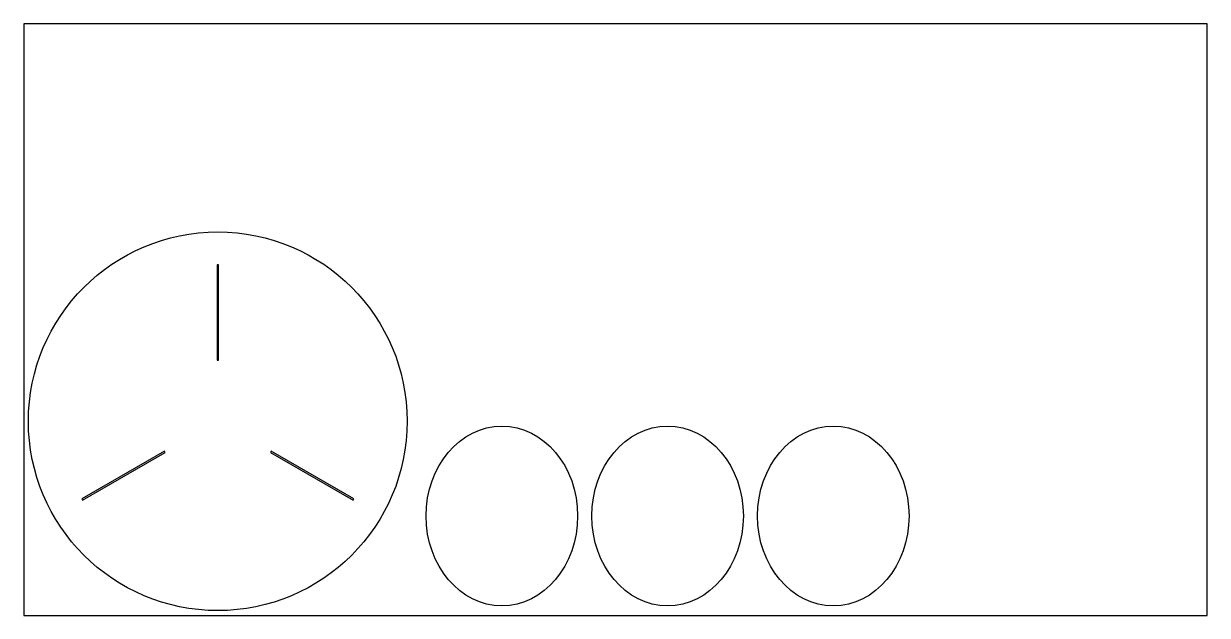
# Model space of a CAD drawing. Header units: millimetres. Extents: x 0 to 2500, y 0 to 1250.
import ezdxf

# ---------------------------------------------------------------- set-up
doc = ezdxf.new("R2010")
doc.units = ezdxf.units.MM
doc.layers.add('CUT', color=7, linetype='Continuous')
doc.layers.add('SHEET', color=1, linetype='Continuous')

msp = doc.modelspace()

# ---------------------------------------------------------------- linework, layer by layer
at = {"layer": 'CUT'}
for points in [[(411.5, 539.3), (411.5, 740.7), (408.5, 740.7), (408.5, 539.3)], [(297.3, 346.7), (122.8, 245.9), (124.3, 243.3), (298.8, 344.1)], [(521.2, 344.1), (695.7, 243.3), (697.2, 245.9), (522.7, 346.7)]]:
    msp.add_lwpolyline(points, close=True, dxfattribs=at)
msp.add_circle((410, 410), 400, dxfattribs=at)
for centre in [(1010, 210), (1360, 210), (1710, 210)]:
    msp.add_ellipse(centre, major_axis=(0, 190), ratio=0.842105, dxfattribs=at)
at = {"layer": 'SHEET'}
msp.add_lwpolyline([(0, 0), (2500, 0), (2500, 1250), (0, 1250)], close=True, dxfattribs=at)

doc.saveas('drawing.dxf')
